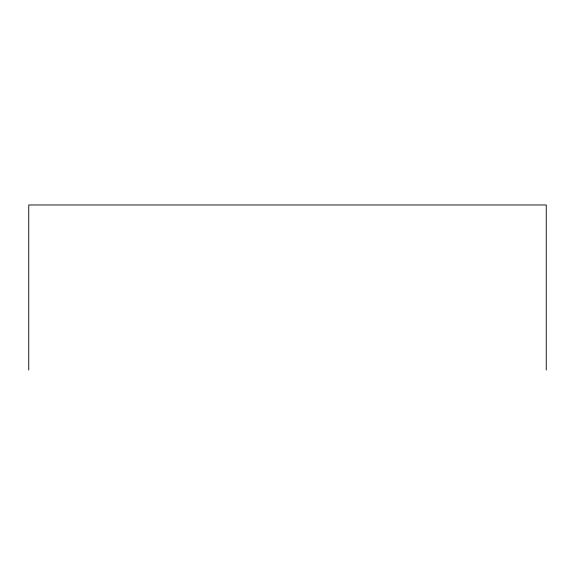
<?xml version="1.0" encoding="UTF-8"?>
<svg xmlns="http://www.w3.org/2000/svg" width="575" height="575" viewBox="0 0 575 575"><rect width="100%" height="100%" fill="white"/><g stroke="black" fill="none" stroke-linecap="round" stroke-linejoin="round"><path stroke-width="0.86" d="M546.25 370.027L546.25 204.973L28.75 204.973L28.75 370.027"/></g></svg>
